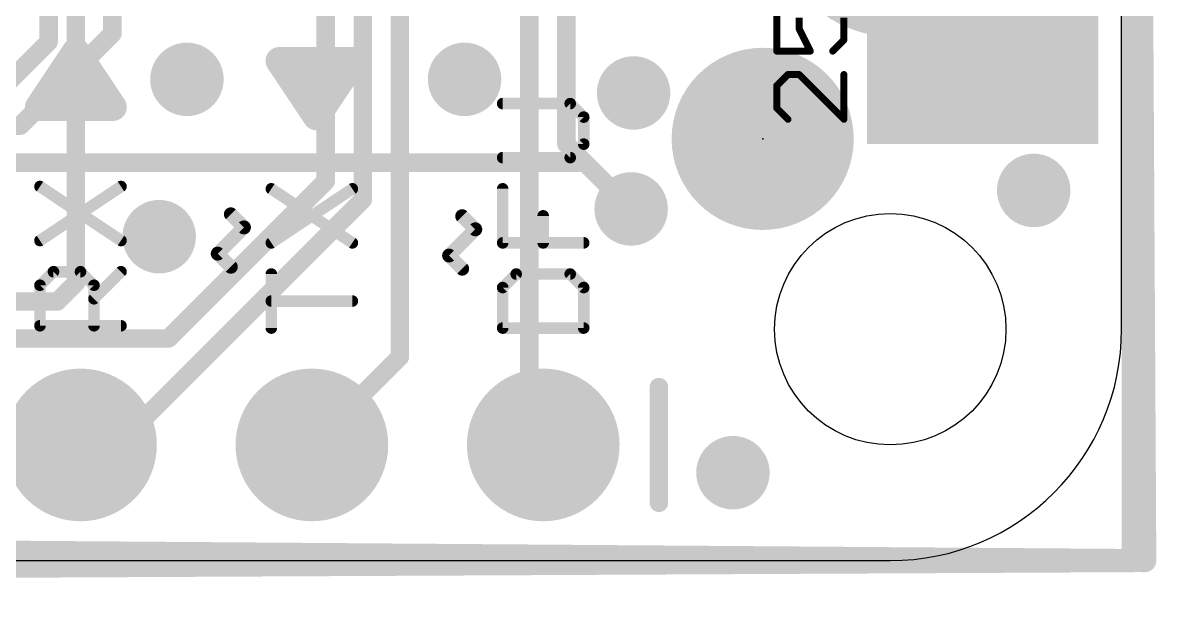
# Model space of a CAD drawing. Extents: x -0.8 to 51.2, y -0.4 to 23.4.
# Drawn here: x 38.73 to 51.18, y -0.38 to 5.91 of the extents above; entities that cross this region are included whole.
import ezdxf

# ---------------------------------------------------------------- set-up
doc = ezdxf.new("R2010")
doc.units = 0
for name, color, linetype in [('1', 12, 'CONTINUOUS'), ('16', 132, 'CONTINUOUS'), ('17', 110, 'CONTINUOUS'), ('18', 110, 'CONTINUOUS'), ('20', 53, 'CONTINUOUS'), ('21', 40, 'CONTINUOUS'), ('23', 40, 'CONTINUOUS'), ('27', 53, 'CONTINUOUS'), ('41', 12, 'CONTINUOUS'), ('42', 132, 'CONTINUOUS'), ('51', 253, 'CONTINUOUS')]:
    doc.layers.add(name, color=color, linetype=linetype)

# ---------------------------------------------------------------- blocks, each defined once
blk = doc.blocks.new('RECT')
blk.add_solid([(-0.5, -0.5), (0.5, -0.5), (-0.5, 0.5), (0.5, 0.5)])
blk = doc.blocks.new('ROUNDP')
at = {"const_width": 0.5}
blk.add_lwpolyline([(0, -0.25, 1), (0, 0.25, 1), (0, -0.25)], format="xyb", dxfattribs=at)
blk = doc.blocks.new('PIE')
at = {"const_width": 0.5}
blk.add_lwpolyline([(0, -0.25, 1), (0, 0.25, 1), (0, -0.25)], format="xyb", dxfattribs=at)
blk = doc.blocks.new('ROUNDV')
at = {"const_width": 0.5}
blk.add_lwpolyline([(0, -0.25, 1), (0, 0.25, 1), (0, -0.25)], format="xyb", dxfattribs=at)

msp = doc.modelspace()

# ---------------------------------------------------------------- linework, layer by layer
at = {"layer": '1'}
for points, const_width in [([(50.927, 0), (50.927, 22.86)], 0.254), ([(39.02, 6.6235), (39.02, 5.6952)], 0.2032), ([(39.72, 6.6235), (39.72, 5.7856)], 0.2032), ([(49.5808, 6.2616), (48.2384, 6.2616)], 1.016), ([(39.72, 5.7856), (38.7096, 4.7752)], 0.2032), ([(39.02, 5.6952), (38.5064, 5.1816)], 0.2032), ([(38.7096, 4.7752), (37.4904, 4.7752)], 0.2032), ([(38.1, 4.3688), (40.4368, 4.3688)], 0.2032), ([(44.9072, 4.3688), (40.4368, 4.3688)], 0.2032), ([(45.4152, 3.8608), (44.9072, 4.3688)], 0.2032), ([(-0.381, -0.254), (50.927, 0)], 0.254)]:
    msp.add_lwpolyline(points, dxfattribs=dict(at, const_width=const_width))
for points, const_width in [([(47.5, 7.1, 0.4142), (48.2384, 6.2616)], 1.016), ([(48.2384, 6.5156, 1), (48.2384, 6.0076)], 0.508), ([(48.2223, 6.0081, 1), (48.2545, 6.5151)], 0.508), ([(49.5808, 6.0076, 1), (49.5808, 6.5156)], 0.508), ([(39.7559, 5.7497, 1), (39.6841, 5.8215)], 0.1016), ([(38.9692, 5.6952, 1), (39.0708, 5.6952)], 0.1016), ([(39.0559, 5.6593, 1), (38.9841, 5.7311)], 0.1016), ([(39.6692, 5.7856, 1), (39.7708, 5.7856)], 0.1016), ([(38.6737, 4.8111, 1), (38.7455, 4.7393)], 0.1016), ([(38.7096, 4.7244, 1), (38.7096, 4.826)], 0.1016), ([(40.4368, 4.4196, 1), (40.4368, 4.318)], 0.1016), ([(40.4368, 4.318, 1), (40.4368, 4.4196)], 0.1016), ([(44.9431, 4.4047, 1), (44.8713, 4.3329)], 0.1016), ([(44.9072, 4.318, 1), (44.9072, 4.4196)], 0.1016), ([(45.3793, 3.8249, 1), (45.4511, 3.8967)], 0.1016), ([(50.9273, -0.0635, 1), (50.9267, 0.0635)], 0.127), ([(50.8635, 0, 1), (50.9905, 0)], 0.127)]:
    msp.add_lwpolyline(points, format="xyb", dxfattribs=dict(at, const_width=const_width))
at = {"layer": '16'}
for points, const_width in [([(50.927, 22.86), (51.054, 0)], 0.254), ([(44.704, 9.7536), (44.704, 5.588)], 0.2032), ([(44.2976, 9.5504), (44.2976, 1.4224)], 0.2032), ([(42.8752, 7.9248), (42.8752, 2.2352)], 0.2032), ([(42.4688, 7.7216), (42.4688, 3.9624)], 0.2032), ([(42.0624, 7.5184), (42.0624, 4.1656)], 0.2032), ([(39.3192, 6.2992), (39.3192, 4.572)], 0.2032), ([(44.704, 5.588), (44.704, 4.572)], 0.2032), ([(39.3192, 4.572), (39.3192, 4.3688)], 0.2032), ([(44.704, 4.572), (45.4152, 3.8608)], 0.2032), ([(39.3192, 4.3688), (39.3192, 3.048)], 0.2032), ([(42.0624, 4.1656), (41.656, 3.7592)], 0.2032), ([(42.4688, 3.9624), (41.4528, 2.9464)], 0.2032), ([(41.656, 3.7592), (40.3352, 2.4384)], 0.2032), ([(39.3192, 3.048), (39.116, 2.8448)], 0.2032), ([(39.7764, 1.27), (41.4528, 2.9464)], 0.2032), ([(39.116, 2.8448), (34.1376, 2.8448)], 0.2032), ([(40.3352, 2.4384), (32.004, 2.4384)], 0.2032), ([(42.8752, 2.2352), (41.91, 1.27)], 0.2032), ([(44.2976, 1.4224), (44.45, 1.27)], 0.2032), ([(39.37, 1.27), (39.7764, 1.27)], 0.2032), ([(51.054, 0), (-0.635, 0.381)], 0.254)]:
    msp.add_lwpolyline(points, dxfattribs=dict(at, const_width=const_width))
for points, const_width in [([(44.7548, 5.588, 1), (44.6532, 5.588)], 0.1016), ([(44.6532, 5.588, 1), (44.7548, 5.588)], 0.1016), ([(39.37, 4.572, 1), (39.2684, 4.572)], 0.1016), ([(39.2684, 4.572, 1), (39.37, 4.572)], 0.1016), ([(44.7399, 4.6079, 1), (44.6681, 4.5361)], 0.1016), ([(44.6532, 4.572, 1), (44.7548, 4.572)], 0.1016), ([(39.37, 4.3688, 1), (39.2684, 4.3688)], 0.1016), ([(39.2684, 4.3688, 1), (39.37, 4.3688)], 0.1016), ([(42.0983, 4.1297, 1), (42.0265, 4.2015)], 0.1016), ([(42.0116, 4.1656, 1), (42.1132, 4.1656)], 0.1016), ([(42.418, 3.9624, 1), (42.5196, 3.9624)], 0.1016), ([(42.5047, 3.9265, 1), (42.4329, 3.9983)], 0.1016), ([(41.6919, 3.7233, 1), (41.6201, 3.7951)], 0.1016), ([(45.3793, 3.8249, 1), (45.4511, 3.8967)], 0.1016), ([(41.6201, 3.7951, 1), (41.6919, 3.7233)], 0.1016), ([(39.3551, 3.0121, 1), (39.2833, 3.0839)], 0.1016), ([(39.2684, 3.048, 1), (39.37, 3.048)], 0.1016), ([(41.4169, 2.9823, 1), (41.4887, 2.9105)], 0.1016), ([(41.4887, 2.9105, 1), (41.4169, 2.9823)], 0.1016), ([(39.0801, 2.8807, 1), (39.1519, 2.8089)], 0.1016), ([(39.116, 2.794, 1), (39.116, 2.8956)], 0.1016), ([(40.2993, 2.4743, 1), (40.3711, 2.4025)], 0.1016), ([(40.3352, 2.3876, 1), (40.3352, 2.4892)], 0.1016), ([(42.8244, 2.2352, 1), (42.926, 2.2352)], 0.1016), ([(42.9111, 2.1993, 1), (42.8393, 2.2711)], 0.1016), ([(44.3335, 1.4583, 1), (44.2617, 1.3865)], 0.1016), ([(39.37, 1.3208, 1), (39.37, 1.2192)], 0.1016), ([(39.7764, 1.2192, 1), (39.7764, 1.3208)], 0.1016), ([(44.2468, 1.4224, 1), (44.3484, 1.4224)], 0.1016), ([(39.7405, 1.3059, 1), (39.8123, 1.2341)], 0.1016), ([(41.8741, 1.3059, 1), (41.9459, 1.2341)], 0.1016), ([(44.4141, 1.2341, 1), (44.4859, 1.3059)], 0.1016), ([(51.0535, -0.0635, 1), (51.0545, 0.0635)], 0.127), ([(50.9905, -0.0004, 1), (51.1175, 0.0004)], 0.127)]:
    msp.add_lwpolyline(points, format="xyb", dxfattribs=dict(at, const_width=const_width))
at = {"layer": '20'}
for p, q in [((50.8, 2.54), (50.8, 20.32)), ((2.54, 0), (48.26, 0))]:
    msp.add_line(p, q, dxfattribs=at)
msp.add_circle((48.26, 2.54), 1.27, dxfattribs=at)
msp.add_arc((48.26, 2.54), 2.54, 270, 0, dxfattribs=at)
at = {"layer": '21'}
for points, const_width in [([(38.9128, 4.9784), (39.3192, 5.588)], 0.3048), ([(39.3192, 5.588), (39.7256, 4.9784)], 0.3048), ([(39.2515, 5.4864), (39.3869, 5.4864)], 0.3048), ([(41.9608, 4.8768), (41.5544, 5.4864)], 0.3048), ([(41.5544, 5.4864), (42.3672, 5.4864)], 0.3048), ([(42.3672, 5.4864), (41.9608, 4.8768)], 0.3048), ([(39.0483, 5.1816), (39.5901, 5.1816)], 0.3048), ([(41.7576, 5.1816), (42.164, 5.1816)], 0.3048), ([(39.7256, 4.9784), (38.9128, 4.9784)], 0.3048), ([(44.7462, 5.0169), (44.0047, 5.0169)], 0.127), ([(44.8945, 4.8686), (44.7462, 5.0169)], 0.127), ([(44.8945, 4.572), (44.8945, 4.8686)], 0.127), ([(44.7462, 4.4237), (44.8945, 4.572)], 0.127), ([(44.0047, 4.4237), (44.7462, 4.4237)], 0.127), ([(38.9247, 3.5136), (39.8145, 4.1068)], 0.127), ([(38.9247, 4.1068), (39.8145, 3.5136)], 0.127), ([(41.4647, 3.4882), (42.3545, 4.0814)], 0.127), ([(41.4647, 4.0814), (42.3545, 3.4882)], 0.127), ([(44.0047, 3.4882), (44.0047, 4.0814)], 0.127), ([(41.1643, 3.658), (41.0203, 3.802)], 0.1524), ([(40.8762, 3.3699), (41.1643, 3.658)], 0.1524), ([(43.7043, 3.6369), (43.5603, 3.7809)], 0.1524), ([(44.4496, 3.4882), (44.4496, 3.7848)], 0.127), ([(43.4162, 3.3487), (43.7043, 3.6369)], 0.1524), ([(44.8945, 3.4882), (44.0047, 3.4882)], 0.127), ([(41.0203, 3.2258), (40.8762, 3.3699)], 0.1524), ([(43.5603, 3.2047), (43.4162, 3.3487)], 0.1524), ([(38.9247, 3.023), (39.073, 3.1713)], 0.127), ([(39.073, 3.1713), (39.3696, 3.1713)], 0.127), ([(39.3696, 3.1713), (39.5179, 3.023)], 0.127), ([(39.5179, 2.8747), (39.8145, 3.1713)], 0.127), ([(41.4647, 2.5527), (41.4647, 3.1459)], 0.127), ([(44.153, 3.1459), (44.0047, 2.9976)], 0.127), ([(44.7462, 3.1459), (44.153, 3.1459)], 0.127), ([(44.8945, 2.9976), (44.7462, 3.1459)], 0.127), ([(38.9247, 2.5781), (38.9247, 3.023)], 0.127), ([(39.5179, 3.023), (39.5179, 2.5781)], 0.127), ([(44.0047, 2.9976), (44.0047, 2.5527)], 0.127), ([(44.8945, 2.5527), (44.8945, 2.9976)], 0.127), ([(42.3545, 2.8493), (41.4647, 2.8493)], 0.127), ([(39.8145, 2.5781), (38.9247, 2.5781)], 0.127), ([(44.0047, 2.5527), (44.8945, 2.5527)], 0.127)]:
    msp.add_lwpolyline(points, dxfattribs=dict(at, const_width=const_width))
for points, const_width in [([(39.3826, 5.6303, 1), (39.2558, 5.5457)], 0.1524), ([(39.3826, 5.5457, 1), (39.2558, 5.6303)], 0.1524), ([(39.2515, 5.5626, 1), (39.2515, 5.4102)], 0.1524), ([(39.3869, 5.4102, 1), (39.3869, 5.5626)], 0.1524), ([(41.6178, 5.5287, 1), (41.491, 5.4441)], 0.1524), ([(41.5544, 5.5626, 1), (41.5544, 5.4102)], 0.1524), ([(42.4306, 5.4441, 1), (42.3038, 5.5287)], 0.1524), ([(42.3672, 5.4102, 1), (42.3672, 5.5626)], 0.1524), ([(39.0483, 5.2578, 1), (39.0483, 5.1054)], 0.1524), ([(39.5901, 5.1054, 1), (39.5901, 5.2578)], 0.1524), ([(41.7576, 5.2578, 1), (41.7576, 5.1054)], 0.1524), ([(42.164, 5.1054, 1), (42.164, 5.2578)], 0.1524), ([(38.9128, 5.0546, 1), (38.9128, 4.9022)], 0.1524), ([(39.7256, 4.9022, 1), (39.7256, 5.0546)], 0.1524), ([(38.8494, 5.0207, 1), (38.9762, 4.9361)], 0.1524), ([(39.6622, 4.9361, 1), (39.789, 5.0207)], 0.1524), ([(41.8974, 4.9191, 1), (42.0242, 4.8345)], 0.1524), ([(41.8974, 4.8345, 1), (42.0242, 4.9191)], 0.1524), ([(44.0047, 5.0487, 1), (44.0047, 4.9852)], 0.0635), ([(44.7687, 5.0394, 1), (44.7238, 4.9945)], 0.0635), ([(44.7462, 4.9852, 1), (44.7462, 5.0487)], 0.0635), ([(44.9263, 4.8686, 1), (44.8627, 4.8686)], 0.0635), ([(44.872, 4.8462, 1), (44.917, 4.8911)], 0.0635), ([(44.917, 4.5496, 1), (44.872, 4.5945)], 0.0635), ([(44.0047, 4.4555, 1), (44.0047, 4.392)], 0.0635), ([(44.7462, 4.392, 1), (44.7462, 4.4555)], 0.0635), ([(44.8627, 4.572, 1), (44.9263, 4.572)], 0.0635), ([(44.7238, 4.4462, 1), (44.7687, 4.4013)], 0.0635), ([(38.9424, 4.1332, 1), (38.9071, 4.0804)], 0.0635), ([(39.8321, 4.0804, 1), (39.7969, 4.1332)], 0.0635), ([(41.4824, 4.1078, 1), (41.4471, 4.055)], 0.0635), ([(42.3721, 4.055, 1), (42.3369, 4.1078)], 0.0635), ([(44.0365, 4.0814, 1), (43.973, 4.0814)], 0.0635), ([(41.0472, 3.829, 1), (40.9933, 3.7751)], 0.0762), ([(41.1913, 3.631, 1), (41.1374, 3.6849)], 0.0762), ([(43.5872, 3.8078, 1), (43.5333, 3.754)], 0.0762), ([(44.4814, 3.7848, 1), (44.4179, 3.7848)], 0.0635), ([(41.1374, 3.631, 1), (41.1913, 3.6849)], 0.0762), ([(43.7313, 3.6099, 1), (43.6774, 3.6638)], 0.0762), ([(43.6774, 3.6099, 1), (43.7313, 3.6638)], 0.0762), ([(38.9071, 3.54, 1), (38.9424, 3.4872)], 0.0635), ([(39.7969, 3.4872, 1), (39.8321, 3.54)], 0.0635), ([(41.4471, 3.5146, 1), (41.4824, 3.4618)], 0.0635), ([(42.3369, 3.4618, 1), (42.3721, 3.5146)], 0.0635), ([(44.0047, 3.52, 1), (44.0047, 3.4565)], 0.0635), ([(43.973, 3.4882, 1), (44.0365, 3.4882)], 0.0635), ([(44.4179, 3.4882, 1), (44.4814, 3.4882)], 0.0635), ([(44.8945, 3.4565, 1), (44.8945, 3.52)], 0.0635), ([(40.9031, 3.3968, 1), (40.8493, 3.3429)], 0.0762), ([(40.8493, 3.3968, 1), (40.9031, 3.3429)], 0.0762), ([(43.4431, 3.3757, 1), (43.3893, 3.3218)], 0.0762), ([(43.3893, 3.3757, 1), (43.4431, 3.3218)], 0.0762), ([(40.9933, 3.1989, 1), (41.0472, 3.2527)], 0.0762), ([(43.5333, 3.1777, 1), (43.5872, 3.2316)], 0.0762), ([(39.073, 3.203, 1), (39.073, 3.1395)], 0.0635), ([(39.0955, 3.1488, 1), (39.0506, 3.1937)], 0.0635), ([(39.3921, 3.1937, 1), (39.3472, 3.1488)], 0.0635), ([(39.3696, 3.1395, 1), (39.3696, 3.203)], 0.0635), ([(39.837, 3.1488, 1), (39.792, 3.1937)], 0.0635), ([(41.4965, 3.1459, 1), (41.433, 3.1459)], 0.0635), ([(44.153, 3.1776, 1), (44.153, 3.1141)], 0.0635), ([(44.1755, 3.1234, 1), (44.1306, 3.1683)], 0.0635), ([(44.7687, 3.1683, 1), (44.7238, 3.1234)], 0.0635), ([(44.7462, 3.1141, 1), (44.7462, 3.1776)], 0.0635), ([(38.9565, 3.023, 1), (38.893, 3.023)], 0.0635), ([(38.9023, 3.0454, 1), (38.9472, 3.0005)], 0.0635), ([(39.5497, 3.023, 1), (39.4862, 3.023)], 0.0635), ([(39.4955, 3.0005, 1), (39.5404, 3.0454)], 0.0635), ([(44.0365, 2.9976, 1), (43.973, 2.9976)], 0.0635), ([(43.9823, 3.02, 1), (44.0272, 2.9751)], 0.0635), ([(44.9263, 2.9976, 1), (44.8627, 2.9976)], 0.0635), ([(44.872, 2.9751, 1), (44.917, 3.02)], 0.0635), ([(39.4955, 2.8971, 1), (39.5404, 2.8522)], 0.0635), ([(41.4647, 2.881, 1), (41.4647, 2.8175)], 0.0635), ([(42.3545, 2.8175, 1), (42.3545, 2.881)], 0.0635), ([(38.9247, 2.6099, 1), (38.9247, 2.5463)], 0.0635), ([(39.8145, 2.5463, 1), (39.8145, 2.6099)], 0.0635), ([(44.0047, 2.5845, 1), (44.0047, 2.521)], 0.0635), ([(44.8945, 2.521, 1), (44.8945, 2.5845)], 0.0635), ([(38.893, 2.5781, 1), (38.9565, 2.5781)], 0.0635), ([(39.4862, 2.5781, 1), (39.5497, 2.5781)], 0.0635), ([(41.433, 2.5527, 1), (41.4965, 2.5527)], 0.0635), ([(43.973, 2.5527, 1), (44.0365, 2.5527)], 0.0635), ([(44.8627, 2.5527, 1), (44.9263, 2.5527)], 0.0635)]:
    msp.add_lwpolyline(points, format="xyb", dxfattribs=dict(at, const_width=const_width))
at = {"layer": '23'}
msp.add_point((46.8594, 4.6298), dxfattribs=at)
at = {"layer": '27', "const_width": 0.0762}
for points in [[(47.0137, 6.0846), (47.0137, 5.5931)], [(47.2594, 5.8389), (47.2594, 5.9617)], [(47.7509, 5.9617), (47.7509, 5.716)], [(47.3823, 5.5931), (47.2594, 5.8389)], [(47.7509, 5.716), (47.628, 5.5931)], [(47.0137, 5.5931), (47.3823, 5.5931)], [(47.1365, 5.3362), (47.0137, 5.2133)], [(47.2594, 5.3362), (47.1365, 5.3362)], [(47.7509, 4.8447), (47.2594, 5.3362)], [(47.7509, 5.3362), (47.7509, 4.8447)], [(47.0137, 5.2133), (47.0137, 4.9676)], [(47.0137, 4.9676), (47.1365, 4.8447)]]:
    msp.add_lwpolyline(points, dxfattribs=at)
at = {"layer": '27', "const_width": 0.0381}
for points in [[(47.2765, 5.8474, 1), (47.2424, 5.8303)], [(47.2404, 5.8389, 1), (47.2785, 5.8389)], [(47.7319, 5.716, 1), (47.77, 5.716)], [(47.7644, 5.7025, 1), (47.7374, 5.7295)], [(46.9946, 5.5931, 1), (47.0327, 5.5931)], [(47.0137, 5.6122, 1), (47.0137, 5.5741)], [(47.3652, 5.5846, 1), (47.3993, 5.6016)], [(47.3823, 5.5741, 1), (47.3823, 5.6122)], [(47.6146, 5.6066, 1), (47.6415, 5.5796)], [(47.1365, 5.3552, 1), (47.1365, 5.3171)], [(47.15, 5.3227, 1), (47.1231, 5.3497)], [(47.2729, 5.3497, 1), (47.2459, 5.3227)], [(47.2594, 5.3171, 1), (47.2594, 5.3552)], [(47.77, 5.3362, 1), (47.7319, 5.3362)], [(47.0327, 5.2133, 1), (46.9946, 5.2133)], [(47.0002, 5.2268, 1), (47.0271, 5.1998)], [(46.9946, 4.9676, 1), (47.0327, 4.9676)], [(47.0271, 4.981, 1), (47.0002, 4.9541)], [(47.1231, 4.8312, 1), (47.15, 4.8582)], [(47.7319, 4.8447, 1), (47.77, 4.8447)], [(47.7374, 4.8312, 1), (47.7644, 4.8582)]]:
    msp.add_lwpolyline(points, format="xyb", dxfattribs=at)
at = {"layer": '41'}
for points, const_width in [([(46.8594, 5.3798, 0.4142), (46.1094, 4.6298)], 0.5), ([(47.6094, 4.6298, 0.4142), (46.8594, 5.3798)], 0.5), ([(46.8594, 5.5048, 1), (46.8594, 5.2548)], 0.25), ([(46.8594, 5.2548, 1), (46.8594, 5.5048)], 0.25), ([(46.1094, 4.6298, 0.4142), (46.8594, 3.8798)], 0.5), ([(46.2344, 4.6298, 1), (45.9844, 4.6298)], 0.25), ([(46.8594, 3.8798, 0.4142), (47.6094, 4.6298)], 0.5), ([(47.7344, 4.6298, 1), (47.4844, 4.6298)], 0.25), ([(45.9844, 4.6298, 1), (46.2344, 4.6298)], 0.25), ([(47.4844, 4.6298, 1), (47.7344, 4.6298)], 0.25), ([(46.8594, 4.0048, 1), (46.8594, 3.7548)], 0.25), ([(46.8594, 3.7548, 1), (46.8594, 4.0048)], 0.25)]:
    msp.add_lwpolyline(points, format="xyb", dxfattribs=dict(at, const_width=const_width))
at = {"layer": '51', "const_width": 0.2032}
msp.add_lwpolyline([(45.72, 0.635), (45.72, 1.905)], dxfattribs=at)
at = {"layer": '51', "const_width": 0.1016}
for points in [[(45.7708, 1.905, 1), (45.6692, 1.905)], [(45.6692, 0.635, 1), (45.7708, 0.635)]]:
    msp.add_lwpolyline(points, format="xyb", dxfattribs=at)

# ---------------------------------------------------------------- block references
at = {"layer": '1', "yscale": 1.5, "rotation": 270}
msp.add_blockref('RECT', (49.5808, 6.2616), dxfattribs=at)
at = {"layer": '1'}
msp.add_blockref('PIE', (46.8594, 4.6298), dxfattribs=at)
at = {"layer": '17', "xscale": 1.6764, "yscale": 1.6764, "rotation": 270}
for p in [(39.37, 1.27), (39.37, 1.27), (41.91, 1.27), (41.91, 1.27), (44.45, 1.27), (44.45, 1.27)]:
    msp.add_blockref('ROUNDP', p, dxfattribs=at)
at = {"layer": '18', "xscale": 0.8064, "yscale": 0.8064}
for p in [(40.5384, 5.2832), (40.5384, 5.2832), (43.5864, 5.2832), (43.5864, 5.2832), (45.4422, 5.134), (45.4422, 5.134), (49.8348, 4.064), (49.8348, 4.064), (45.4152, 3.8608), (45.4152, 3.8608), (40.2336, 3.556), (40.2336, 3.556), (46.5328, 0.9652), (46.5328, 0.9652)]:
    msp.add_blockref('ROUNDV', p, dxfattribs=at)
at = {"layer": '42', "xscale": 2.54, "yscale": 11.43}
msp.add_blockref('RECT', (49.276, 10.287), dxfattribs=at)
at = {"layer": '51', "xscale": 0.508, "yscale": 0.508, "rotation": 180}
for p in [(39.37, 1.27), (41.91, 1.27), (44.45, 1.27)]:
    msp.add_blockref('RECT', p, dxfattribs=at)

doc.saveas('drawing.dxf')
